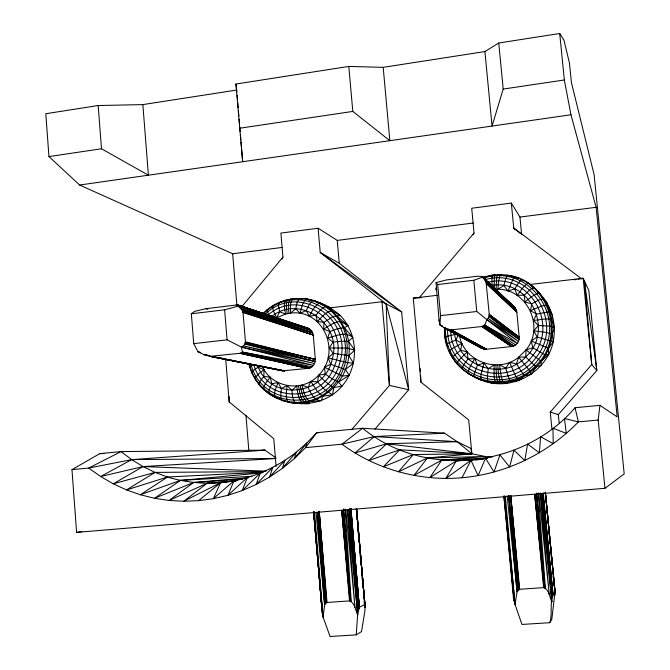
<?xml version="1.0" encoding="UTF-8"?>
<svg xmlns="http://www.w3.org/2000/svg" width="670" height="670" viewBox="0 0 670 670"><rect width="100%" height="100%" fill="white"/><g stroke="black" fill="none" stroke-linecap="round" stroke-linejoin="round"><path stroke-width="1" d="M513.404 597.657L513.379 596.895L515.012 604.332L521.955 624.448L549.785 622.698L551.779 619.541L555.045 591.66M274.541 317.706L276.626 317.856L285.546 314.062L290.571 313.091C290.571 308.418 289.524 302.79 292.631 298.862C309.984 296.718 327.513 304.054 340.276 315.536C358.718 334.38 359.078 366.322 342.002 386.163C321.324 410.593 279.08 408.901 259.03 384.547L259.868 381.456L263.905 376.456L263.98 369.706L262.389 366.13M436.053 282.623L439.018 319.992L439.939 324.841L443.976 327.722L482.199 348.567L486.47 349.238L511.604 346.541C516.118 346.08 519.669 341.75 519.216 337.236L516.805 312.069L515.272 308.007L481.805 276.4L477.417 276.233L446.496 279.918L436.053 282.623L437.686 284.557L440.55 315.612L439.939 324.841L442.635 326.34L439.939 324.841M451.588 329.858L486.47 349.238L450.508 329.9L484.284 349.187L449.294 329.774L482.199 348.567L443.976 327.722L451.01 329.9L481.596 326.533L484.779 325.134L486.847 319.582L488.137 318.409L489.36 315.62L486.077 282.045L482.827 277.062L473.816 280.269L437.686 284.557M489.36 315.62L519.216 337.236L489.376 314.314L489.36 315.62L519.141 339.439L488.137 318.409L518.496 341.558L486.847 319.582L476.755 311.5L440.55 315.612M513.362 597.339L513.346 597.138M257.582 365.527C270.211 402.059 325.285 395.937 332.286 358.885C342.755 324.531 300.21 293.762 271.861 316.366M263.905 376.456L270.144 377.168L271.819 383.717L269.156 389.999L269.064 393.793L274.926 397.26L288.887 402.251C317.555 408.047 346.491 384.32 348.785 355.603C352.872 326.767 328.803 297.924 299.44 298.535L297.237 301.91L295.73 308.728L290.571 313.091C323.819 308.845 341.717 352.856 318.593 375.242C303.845 391.724 275.135 388.6 263.98 369.706L258.21 367.235L253.193 370.627L251.811 372.838C256.543 382.327 263.745 391.967 273.946 395.819M454.545 332.504C456.513 366.331 503.212 381.95 525.732 356.959L526.042 349.908C545.422 326.726 526.436 287.581 496.043 289.281L496.679 278.05L497.115 275.847L498.153 274.7L492.483 275.069L482.358 277.405M492.216 286.986L492.081 285.286C530.707 279.323 554.4 330.888 525.732 356.959L518.647 357.236C498.321 373.977 463.833 361.599 459.453 335.553M444.562 328.149C441.84 371.766 497.04 399.102 530.481 371.699C571.267 342.847 550.866 274.365 500.197 274.708L498.555 281.182L497.86 289.281L503.848 285.562L505.758 278.687L507.433 275.395L509.786 276.45M445.542 327.789C443.28 377.118 510.079 398.952 538.496 359.329C569.835 320.93 530.138 262.598 483.246 278.142M322.027 610.512L322.211 609.759L323.024 617.02L330.092 636.5L356.247 634.858L361.532 631.584L364.932 610.688L365.016 605.303L356.599 508.84L365.05 607.715L363.492 590.035M336.834 315.846L347.923 325.628L344.338 327.697L337.328 328.761L329.808 331.6L323.602 329.071L323.978 322.345L333.216 316.491L340.276 315.536L331.977 310.863C325.721 311.45 321.508 317.488 317.32 321.608L315.922 315.135L320.98 309.414L325.134 306.642L330.419 307.806L381.942 301.776L401.665 311.927L408.7 389.722L374.915 429.227M356.247 634.858L357.646 614.733L359.128 607.983L359.505 607.255L364.731 604.457L365.016 605.303M193.714 343.635L227.08 339.841L241.418 347.085L243.386 345.871L244.952 344.12L245.454 341.834L243.042 312.563L241.878 309.716L238.051 306.173L224.626 309.825L191.327 313.778L193.714 343.635L198.119 351.934L203.655 354.522L210.003 356.356L282.572 370.837L308.15 368.374C312.48 367.905 315.721 363.668 315.335 359.388L313.242 335.008L311.835 331.072L308.703 328.434L237.364 304.884L205.832 308.694L194.861 311.316L191.327 313.778M245.354 343.107L315.335 359.388L245.454 341.834L245.354 343.107L315.243 361.524L243.386 345.871L314.624 363.567L241.418 347.085L242.414 352.085L240.773 353.216L210.003 356.356L284.624 370.895L212.315 356.423M475.8 377.495L480.164 379.647L492.86 383.257L495.381 382.62L506.135 383.583L510.465 381.146L519.141 380.585L524.242 375.753L531.067 374.43L536.126 366.825L541.134 365.493L541.067 361.239L548.688 354.346L548.479 348.333L553.244 341.692C556.05 326.859 553.253 310.721 543.847 298.686L538.596 300.085L531.762 303.786L524.92 302.044L524.283 295.177L529.786 289.959L531.921 288.351L534.241 287.656L547.021 303.007L547.423 305.11L552.373 315.176L551.779 319.163L554.492 328.35L552.139 333.945L553.244 341.692C546.754 372.855 510.465 392.411 481.01 379.999L474.251 377.252L473.891 376.515L474.729 372.21L477.434 365.184L474.846 358.685L468.02 358.869L463.682 364.781L461.948 368.475L464.704 370.594M549.785 622.698C552.976 613.62 548.663 599.131 555.045 591.794L545.413 492.291M604.976 488.304L598.176 420.048L599.926 405.35L575.036 407.745C523.412 468.121 424.562 479.083 362.654 428.256L316.701 432.686L306.885 442.962L294.406 458.565L282.38 468.397L269.608 477.048L256.2 484.452L242.272 490.549L227.942 495.306L213.336 498.689L198.571 500.674L183.773 501.26L169.049 500.456L154.536 498.279L140.323 494.753L126.538 489.912L113.28 483.815L100.642 476.512L88.725 468.062L71.975 469.645L76.589 532.382L604.976 488.304L624.197 473.899L594.106 174.594L571.401 82.544L569.466 63.148L563.981 40.242L559.71 33.5L498.756 43.014L484.913 51.565L383.198 67.343L348.81 66.422L235.941 84.035L242.657 161.721L241.024 141.99M477.434 365.184L484.008 363.14L488.254 368.718L487.433 376.381L487.626 381.029L488.095 381.8L492.86 383.257M313.594 511.805L323.024 617.02L324.632 604.976L317.312 512.542M289.448 401.883L282.246 400.534L281.207 399.864L280.571 398.189L281.383 388.491L287.162 385.627C286.517 390.845 285.345 396.657 287.798 401.565C348.718 411.782 372.126 320.62 312.84 300.746L309.624 303.962L306.274 310.486L300.16 313.326L295.73 308.728M333.844 387.52L332.513 394.789L325.235 390.191L317.505 381.959L318.593 375.242L325.218 374.011L331.926 378.642L338.459 382.084L342.002 386.163L333.844 387.52L332.412 386.942L324.724 381.121L318.593 375.242M452.878 358.107L453.423 356.331L455.089 354.648L460.692 350.243L461.806 343.35L455.977 339.941L447.619 343.626L446.706 344.439L448.071 346.449M504.502 496.177L515.012 604.332L517.064 591.878L508.589 495.683M552.373 315.176L550.087 311.977L549.166 311.709L536.62 314.163L530.498 310.646L531.762 303.786M300.16 313.326C301.383 308.426 302.145 302.614 306.215 299.163L311.341 300.462M258.21 367.235L258.721 365.393M498.756 43.014L503.204 89.068L492.048 126.069L484.913 51.565M484.008 363.14L480.934 374.731L481.01 379.999M321.298 400.71C313.861 400.484 310.788 393.19 308.066 387.478L301.818 385.074C303.636 390.71 304.616 397.963 309.833 401.506L321.298 400.71L322.722 396.213L332.513 394.789M524.242 375.753L516.469 363.936L518.647 357.236L526.042 349.908L532.809 347.755L545.212 355.033L548.688 354.346M332.99 342.203L329.238 347.906L333.258 353.358L348.785 355.603L354.765 350.209L348.434 341.29L341.072 341.223L332.99 342.203L327.68 338.057L329.808 331.6M503.848 285.562L507.961 290.964L513.53 278.125L515.171 277.07L517.776 278.594M287.162 385.627L291.894 390.392L292.74 397.863L294.574 402.318L295.713 403.005L309.088 403.583L309.833 401.506M282.129 259.055L282.933 257.138L280.889 233.085L318.116 228.244L337.245 240.404L473.188 223.026M271.819 383.717L278.067 382.612C276.3 387.185 273.494 392.26 274.926 397.26L278.862 398.499M308.066 387.478L310.83 381.347L317.505 381.959M455.977 339.941L458.046 335.419M554.492 328.35L551.527 326.156L538.471 325.519L533.529 320.478L536.62 314.163M288.887 313.334C288.678 308.736 287.329 303.209 290.236 299.214L291.341 299.138L279.038 302.513L278.385 305.57L279.675 311.826L276.626 317.856L273.502 311.089L272.707 308.468L272.908 305.646C279.315 302.036 286.366 299.356 293.745 298.786L292.631 298.862M318.786 432.77L316.701 432.686L305.587 447.627L306.885 442.962L296.232 452.225L294.406 458.565L305.587 447.627L341.926 444.202C376.205 469.435 419.654 481.412 462.032 477.744L470.951 460.265L473.012 460.114M306.274 310.486L309.305 316.232C311.843 311.483 314.347 306.064 319.188 303.25L320.503 303.209L330.419 307.806L331.977 310.863M348.978 509.761L357.646 614.733C355.427 610.538 354.773 602.514 349.505 600.898L326.684 602.497L324.632 604.976L316.072 512.642M541.846 493.899L551.862 601.894C549.668 597.565 549.073 589.198 543.613 587.615L519.317 589.307L517.064 591.878L507.165 495.8M473.02 234.818L474.05 233.018L471.714 208.244L511.336 203.085L519.945 217.055L521.62 234.433M507.961 290.964L514.736 288.946L518.555 282.656L521.285 279.675L523.546 280.948M474.846 358.685L470.491 365.828L467.635 372.905L467.953 373.609L474.058 376.632M510.465 381.146L507.969 375.761L505.724 368.165L509.594 362.319L516.469 363.936M514.736 288.946L517.215 295.319L522.19 288.519L527.633 283.201L528.387 283.259L533.588 287.941M359.313 607.523L350.913 508.522L359.313 607.523L350.293 508.639M270.144 377.168C267.556 380.853 263.419 384.689 263.737 389.521L264.642 390.116M242.264 306.165L282.933 257.138M449.419 351.733L450.089 350.184L451.915 348.794L461.806 343.35M419.001 297.966L474.05 233.018M351.608 429.746L389.429 385.409L386.146 303.929L320.21 252.431L318.116 228.244M437.15 295.328L413.273 298.116L420.928 382.16L468.707 419.931L471.864 453.808L413.323 454.528L398.424 471.806L427.376 457.995L471.864 453.808L485.407 456.479L492.316 457.049M551.879 428.716L550.263 412.084L591.744 364.547L584.391 280.847L583.16 278.268L529.258 284.566M559.132 422.778L558.328 414.571L596.819 370.518L588.83 290.437L584.391 280.847L596.819 370.518L591.744 364.547L583.16 278.268L578.076 279.122M553.244 341.692L537.164 337.002L533.781 330.812L538.471 325.519M444.553 433.18L374.279 436.564L341.926 444.202L362.654 428.256L444.553 433.18L457.191 441.697L470.918 448.431L471.864 453.808L399.722 449.771L383.349 466.822L413.323 454.528M238.051 306.173L238.981 305.319L310.445 329.531L238.051 306.173L311.835 331.072L240.723 308.368L312.79 332.94L242.85 311.592L243.042 312.563L313.242 335.008L242.85 311.592M262.841 313.619L267.229 309.599L272.908 305.646L280.06 302.463M263.436 313.719C300.93 276.4 361.54 319.841 341.44 368.282C326.005 412.687 259.541 410.241 249.265 363.693M264.75 314.607C297.287 282.179 352.847 316.985 340.26 360.854C330.561 406.916 263.67 410.97 250.982 364.589L249.424 366.314L251.811 372.838L252.624 373.299M291.894 390.392L296.76 385.987C297.949 393.231 298.083 405.811 309.088 403.583C302.974 399.772 301.617 392.017 300.143 385.459M460.692 350.243L467.258 351.918L459.034 360.008L457.568 361.967L457.166 363.952M338.459 382.084L349.154 375.384L345.377 369.547L330.603 364.237L328.158 357.872L333.258 353.358M348.434 341.29L352.864 337.437L344.338 327.697M524.92 302.044L531.603 296.718L538.588 292.706L539.425 292.832L547.021 303.007M198.571 500.674L220.53 482.735L237.071 480.599L233.964 480.859L213.336 498.689L220.53 482.735L225.731 482.308M345.377 369.547L353.5 363.14L348.785 355.603M263.98 369.706L258.084 374.296L255.128 377.863L255.027 378.952L259.893 385.099M269.491 315.947L268.611 314.49C302.614 286.149 351.951 325.57 334.573 365.761C322.262 403.214 265.153 403.7 253.938 365.276M263.017 472.208L167.517 477.023L140.323 494.753L180.431 480.398L262.045 472.869M532.809 347.755L531.218 340.879L537.164 337.002M488.254 368.718L494.092 364.949L494.125 377.126L495.381 382.62M323.602 329.071C328.97 325.93 334.531 321.55 340.988 321.5L347.923 325.628M264.047 471.621L155.021 472.392L126.538 489.912L167.517 477.023C184.635 482.274 202.683 484.201 220.53 482.735L183.773 501.26L207.055 483.279L234.961 480.934M71.975 469.645L99.763 453.64L121.044 451.58L264.952 450.156L275.956 457.861M325.218 374.011L324.514 367.227L330.603 364.237M530.498 310.646L541.871 305.972L547.423 305.11M399.722 449.771L368.835 460.516L386.665 443.758L457.191 441.697L471.864 453.808L386.665 443.758L355 452.954L374.279 436.564L457.191 441.697M483.154 277.296L495.566 274.826L494.619 275.956L494.301 278.159L494.2 288.502M327.68 338.057C335.779 336.038 345.385 331.014 352.864 337.437M167.517 477.023L155.021 472.392L113.28 483.815L143.045 466.571L275.772 458.523M457.208 333.92L448.088 336.047L445.106 337.404L446.865 344.941M487.802 282.254C528.086 271.936 559.718 323.426 532.993 355.175C509.51 388.885 451.689 372.57 450.667 331.097M574.006 279.809L576.041 279.465M309.305 316.232L315.922 315.135M533.529 320.478L545.857 318.87L551.779 319.163M235.941 84.035L236.703 90.056L142.861 104.604L98.197 105.533L45.803 113.716L48.952 156.579L79.621 185.029L232.658 253.771L282.321 247.423M48.952 156.579L101.488 148.773L148.397 175.197L142.861 104.604M239.617 128.246L352.805 111.421L389.84 140.683L383.198 67.343M503.204 89.068L564.333 79.99L559.71 33.5M76.589 532.382L81.757 531.62M79.621 185.029L570.957 114.788L596.124 207.315L617.179 416.882L599.926 405.35M462.032 477.744C505.9 473.874 547.809 453.523 578.394 421.907L598.176 420.048M519.945 217.055L596.124 207.315M349.154 375.384L342.328 376.054L324.514 367.227M260.948 450.533L264.952 450.156L131.689 459.612L88.725 468.062L121.044 451.58L131.689 459.612L143.045 466.571L155.021 472.392M248.687 477.693L193.647 482.492L154.536 498.279L180.431 480.398L251.903 476.303M483.899 458.782L456.312 460.885L429.813 477.643L441.748 460.123L485.407 456.479L427.376 457.995L413.959 475.424L441.748 460.123L487.735 458.113M235.12 481.102L207.055 483.279L169.049 500.456L193.647 482.492L242.674 479.243M487.601 458.104L485.532 458.263L478.12 475.608L470.951 460.265L445.885 478.422L456.312 460.885L479.042 459.394M475.072 459.963L479.184 459.662M413.273 298.116L421.556 297.547M299.44 298.535L302.522 299.088M288.946 299.607L287.866 299.674C285.16 303.728 286.81 309.138 287.204 313.652M481.11 459.26L483.179 459.126M286.584 300.185L285.521 300.252C283.016 304.356 284.968 309.641 285.546 314.062L279.675 311.826M487.576 458.18L485.532 458.263L494.033 472.023L499.921 454.88L509.635 466.998L513.982 450.14L524.786 460.575L527.6 444.076L539.358 452.786L540.631 436.74L553.236 443.699L552.959 428.189L566.284 433.381L564.458 418.49L578.394 421.907L575.036 407.745M329.238 347.906L347.546 348.132L354.765 350.209M237.364 304.884L308.703 328.434M517.215 295.319L524.283 295.177M99.763 453.64L103.934 453.582M275.764 458.464L131.689 459.612L100.642 476.512L143.045 466.571L266.082 471.144M500.197 274.708L500.75 274.708L497.617 274.708M492.986 275.069L492.123 276.199L491.931 278.385L492.081 285.286M268.159 309.599L267.229 309.599L266.987 310.453L268.611 314.49M485.767 276.425L485.164 277.506L485.306 279.625C529.074 266.593 565.505 322.362 536.034 357.478C509.485 394.421 447.409 375.401 447.501 329.389L444.47 330.209L445.257 337.856M304.683 327.798L306.734 327.839L236.962 304.909L281.124 319.833M353.5 363.14L347.546 362.688L328.158 357.872M533.781 330.812L546.192 332.429L552.139 333.945M317.32 321.608L323.978 322.345M505.724 368.165L499.56 364.773L500.632 373.299L502.609 381.615L506.135 383.583L497.978 382.671L496.512 377.168L495.917 364.983M506.135 383.583L500.582 382.595L500.029 381.816L498.413 373.475L497.735 364.924M240.044 353.35L308.15 368.374L241.267 353.048L310.168 367.872L242.414 352.085L313.518 365.393L241.418 347.085M291.5 402.26L296.642 403.223L293.678 402.335M209.76 355.703L203.655 354.522L209.735 355.762M211.276 356.465L284.624 370.895M210.665 356.432L282.572 370.837L280.621 370.234M217.834 357.42L222.901 358.45M230.999 360.1L236.066 361.138M241.125 362.168L249.232 363.827M251.258 364.237L279.616 370.024M322.957 304.967L330.645 307.731M242.414 352.085L311.994 366.859M241.828 352.738L310.168 367.872M240.446 353.291L308.15 368.374L240.773 353.216M295.713 403.005L296.642 403.223M507.433 275.395C549.325 280.353 566.485 338.375 535.305 366.163C511.034 392.26 463.004 384.253 449.243 351.18M245.471 342.328L315.335 359.388L245.429 342.747L245.454 341.834L245.212 343.543L315.243 361.524L244.952 344.12M309.088 403.583C300.219 403.173 299.959 392.268 298.46 385.761M205.832 308.694L207.817 309.297M550.263 412.084L558.328 414.571M242.532 310.805L312.79 332.94L241.878 309.716M539.425 292.832L537.306 291.291M242.967 312.044L313.242 335.008M236.075 304.992L250.773 309.883M270.378 316.391L281.157 319.975M236.577 304.942L280.99 319.841M316.215 302.178L325.963 305.604M237.733 304.875L238.981 305.319M531.218 340.879L548.479 348.333M314.113 300.688L330.419 307.806M322.722 396.213L317.505 391.615L310.83 381.347M364.874 604.533L356.39 508.907L356.599 512.039M307.438 299.088L309.138 299.967M250.22 366.733L249.424 366.314L248.779 363.4M451.01 329.9L486.47 349.238M448.021 329.355L449.821 330.36M455.206 333.367L456.999 334.372M458.799 335.377L480.348 347.42M449.905 329.858L484.284 349.187M481.596 326.533L511.604 346.541L483.011 326.206L513.756 346.022L484.779 325.134L517.324 343.442L486.847 319.582M339.246 263.251L320.21 252.431L401.665 311.927L339.246 263.251L337.245 240.404M477.543 378.115L480.164 379.647M484.779 325.134L515.707 344.966M483.782 325.854L513.756 346.022M482.04 326.466L511.604 346.541L482.408 326.391M541.067 361.239L526.042 349.908M581.895 278.988L513.739 228.009L511.336 203.085M489.41 314.816L519.216 337.236L489.401 315.252L489.376 314.314L489.284 316.072L519.141 339.439L489.125 316.65M536.126 366.825L525.732 356.959M225.656 358.592L229.19 401.933L273.77 438.691L276.082 466.404M520.129 233.319L513.739 228.009L514.87 229.684M486.328 282.874L516.805 312.069L486.504 283.887L486.328 282.874L516.31 309.934L484.745 279.449L515.272 308.007L482.827 277.062M486.077 282.045L516.31 309.934L485.582 280.889M513.773 306.425L481.805 276.4L496.102 290.127M486.428 283.351L516.805 312.069M499.117 293.016L507.391 300.956M519.141 380.585L515.791 376.389L509.594 362.319M356.591 508.924L364.966 604.884M518.647 357.236L530.481 371.699L531.067 374.43M278.067 382.612L281.383 388.491M386.146 303.929L408.7 389.722L389.429 385.409L381.942 301.776M564.333 79.99L570.957 114.788M467.258 351.918L468.02 358.869M439.018 319.992L439.118 320.955M540.606 492.969L551.862 601.894M538.814 493.028L549.232 594.29L540.313 493.932M534.853 494.502L544.467 587.741L536.385 493.321M508.949 495.666L518.538 589.726L510.607 496.562M542.993 493.79L552.985 594.491L543.253 492.71M542.047 493.899L552.44 597.749L542.817 493.824M534.769 494.477L544.073 587.632M545.346 492.333L555.045 592.029M545.346 492.282L555.045 591.794M550.363 549.35L550.564 551.418M552.398 570.086L552.608 572.155M553.721 583.562L553.931 585.63M542.951 493.673L552.892 594.968M503.949 496.16L514.15 601.015L504.393 496.135M545.422 493.246L555.028 592.464M542.909 493.882L552.716 595.965M534.668 494.477L543.613 587.615M508.806 495.808L517.902 590.387M510.791 495.649L519.669 589.248M503.857 496.11L513.505 598.193M473.816 280.269L476.755 311.5M347.713 509.887L357.646 614.733M545.246 492.299L545.539 495.406M545.732 497.483L546.218 502.668M546.41 504.744L546.896 509.929M547.089 512.006L547.474 516.151M547.767 519.258L548.152 523.412M548.353 525.481L548.831 530.665M549.031 532.742L549.417 536.888M549.71 540.003L550.095 544.149M550.388 547.264L550.774 551.41M551.067 554.517L551.351 557.633M551.745 561.778L552.03 564.894M552.423 569.039L552.708 572.146M553.102 576.301L553.294 578.369M553.78 583.553L553.973 585.63M536.569 493.22L545.405 588.302L538.136 493.078M345.846 509.996L354.966 607.372L347.295 509.862M341.859 510.481L350.31 601.032L343.333 509.3M519.317 589.307L510.716 495.666L519.024 589.416M349.204 509.786L358.433 610.697L350.067 508.656M317.639 512.542L325.963 602.899L318.995 511.378M536.486 493.371L544.928 587.975M505.347 496.11L515.012 604.332M348.81 66.422L352.805 111.421M350.234 508.53L359.128 607.983M341.775 510.456L349.941 600.923M356.406 508.907L364.924 604.658M356.783 514.116L357.244 519.317M357.428 521.394L357.88 526.595M358.157 529.719L358.525 533.881M358.802 536.997L359.262 542.197M359.447 544.274L359.907 549.475M360.091 551.552L360.552 556.753M360.82 559.877L361.281 565.078M361.465 567.155L361.926 572.356M362.11 574.433L362.663 580.672M362.847 582.758L363.308 587.95M436.195 289.298L436.237 289.809L436.103 287.899M350.896 508.547L359.405 607.347M350.159 508.513L358.844 608.963M341.675 510.448L349.505 600.898M327.019 602.439L319.222 511.277L326.684 602.497M317.496 512.45L325.385 603.536M313.61 511.838L322.404 613.795L313.811 511.83M356.239 508.89L356.507 512.006M356.775 515.121L357.127 519.275M357.487 523.438L357.747 526.553M358.107 530.707L358.366 533.822M358.81 539.015L359.078 542.131M359.43 546.284L359.698 549.4M360.142 554.601L360.318 556.678M360.762 561.87L361.029 564.986M361.473 570.178L361.649 572.255M362.093 577.448L362.361 580.563M362.805 585.764L362.981 587.841M363.509 594.072L363.684 596.149M364.128 601.342L364.312 603.419M314.079 514.778L314.599 520.984L314.071 514.82M314.774 523.061L315.21 528.236L314.766 523.119M315.47 531.335L315.905 536.511M316.6 544.794L316.081 538.588L317.882 560.438M316.768 546.862L317.203 552.038M317.379 554.107L317.898 560.321M318.074 562.39L319.9 584.131M320.067 586.2L322.036 610.202L318.057 562.515M314.13 514.954L314.573 520.163M314.841 523.295L315.193 527.457M315.461 530.581L315.905 535.791M316.173 538.923L316.617 544.132M316.793 546.209L317.237 551.418M317.505 554.542L317.949 559.752M318.216 562.884L318.568 567.046M318.836 570.17L319.28 575.379M319.456 577.465L319.9 582.674M320.168 585.798L320.612 591.007M320.88 594.131L321.231 598.302M321.5 601.426L321.943 606.635M313.577 511.704L322.044 611.04M343.501 509.192L351.214 601.568L345.067 509.049M315.461 531.41L315.888 536.595M236.703 90.056L236.878 92.133M237.138 95.249L237.482 99.403M237.741 102.518L238.168 107.711M238.428 110.826L238.863 116.019M239.123 119.134L239.55 124.327M239.81 127.451L240.153 131.605M240.413 134.72L240.848 139.913M232.658 253.771L236.853 304.808M245.94 415.216L248.855 450.625M314.49 511.805L323.024 617.02M224.626 309.825L227.08 339.841M343.409 509.125L350.762 601.25M319.096 511.31L326.407 602.598M436.137 288.418L436.237 289.809M98.197 105.533L101.488 148.773M420.274 368.701L420.425 371.808M420.626 375.945L420.928 382.16M229.173 396.757L229.19 401.933M284.825 460.391L282.38 468.397L296.232 452.225C278.042 466.429 256.635 476.429 233.964 480.859L227.942 495.306L247.23 477.66L242.272 490.549L260.211 473.162L256.2 484.452L272.782 467.392L269.608 477.048L284.825 460.391M200.154 352.336L198.119 351.934L200.162 352.37M554.844 594.968L554.433 590.814L554.844 594.968"/></g></svg>
